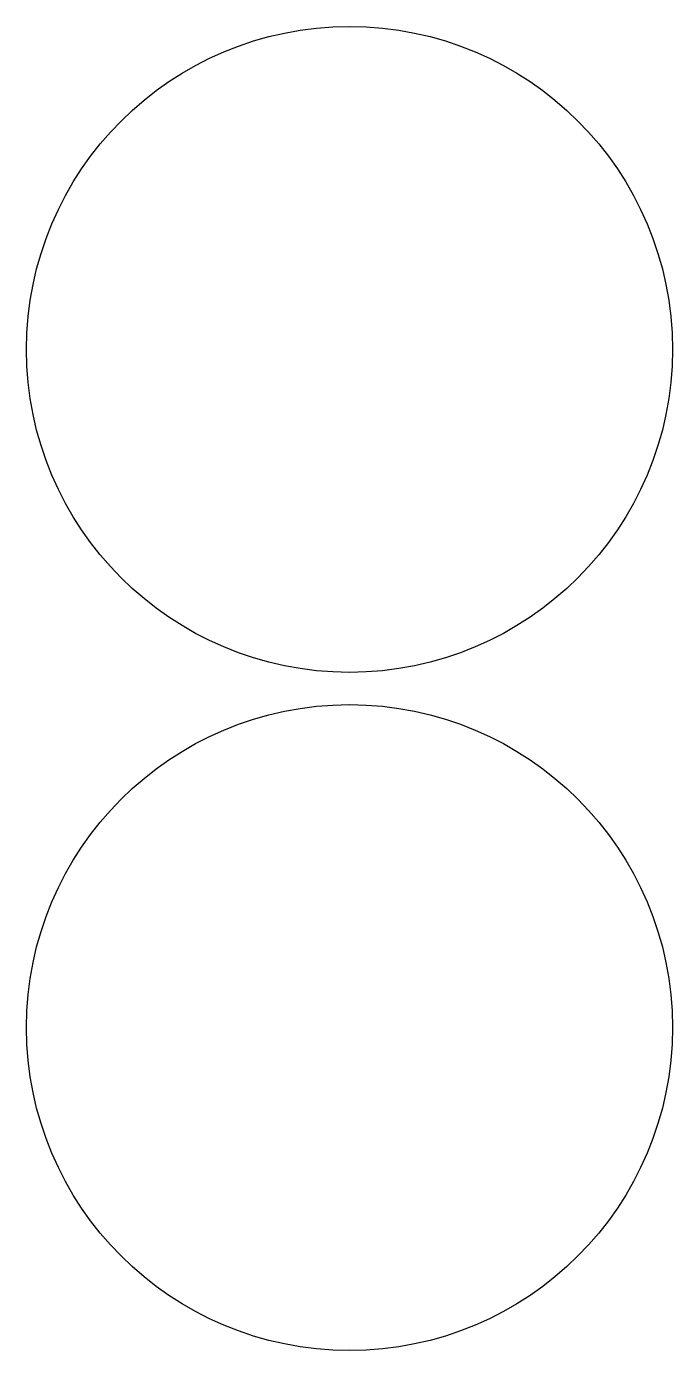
# Model space of a CAD drawing. Header units: metres. Extents: x 0 to 200, y 0 to 410.
import ezdxf

# ---------------------------------------------------------------- set-up
doc = ezdxf.new("R2010")
doc.units = ezdxf.units.M

msp = doc.modelspace()

# ---------------------------------------------------------------- linework, layer by layer
for centre in [(100, 310), (100, 100)]:
    msp.add_circle(centre, 100)

doc.saveas('drawing.dxf')
